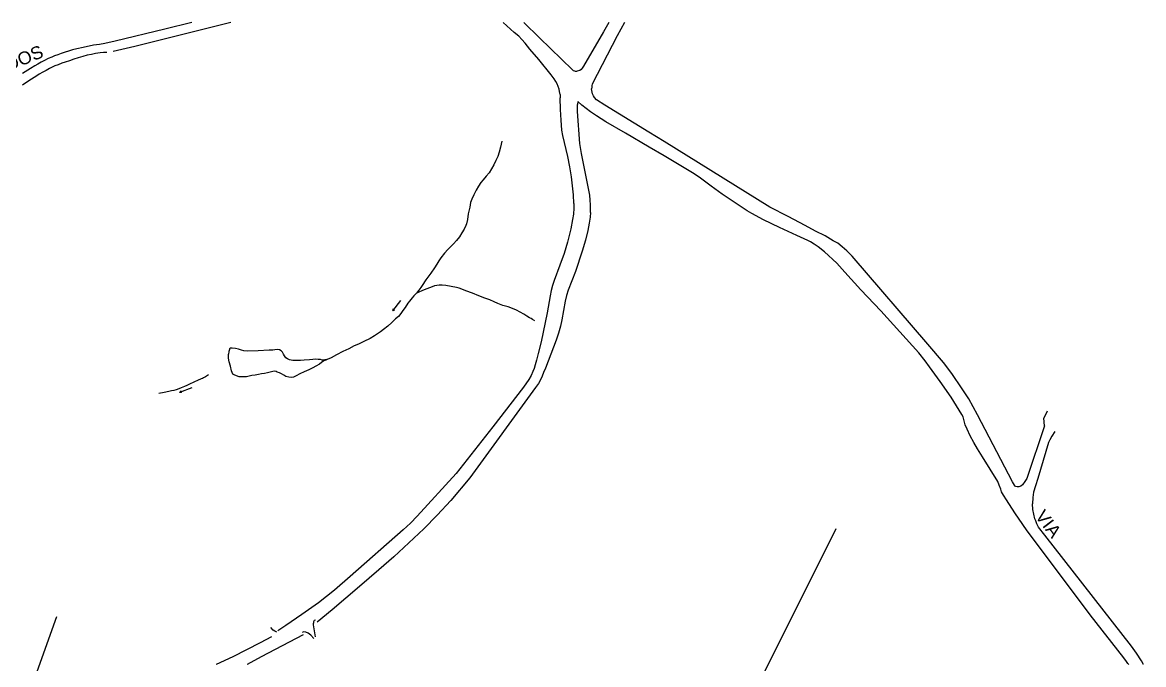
# Model space of a CAD drawing. Header units: millimetres. Extents: x 583 to 26013, y 350 to 21391.
# Drawn here: x 11591 to 12465, y 14884 to 15384 of the extents above; entities that cross this region are included whole.
import ezdxf

# ---------------------------------------------------------------- set-up
doc = ezdxf.new("R2010")
doc.units = ezdxf.units.MM
for name, color, linetype in [('105-QUADRAS_ESTRADAS', 80, 'Continuous'), ('110-CERCA_DE_ARAME', 10, 'Continuous'), ('145-', 130, 'Continuous'), ('RIOS', 140, 'Continuous')]:
    doc.layers.add(name, color=color, linetype=linetype)
doc.styles.add('EU', font='arial.ttf', dxfattribs={"height": 10})

msp = doc.modelspace()

# ---------------------------------------------------------------- linework, layer by layer
at = {"layer": '105-QUADRAS_ESTRADAS', "color": 0, "linetype": 'Continuous'}
for p, q in [((11723.11551, 15383.90241), (11702.01551, 15378.60241)), ((11753.41551, 15383.90241), (11731.81551, 15378.40241)), ((11974.21551, 15376.00241), (11965.61551, 15383.90241)), ((12060.11551, 15383.90241), (12054.61551, 15373.50241)), ((11702.01551, 15378.60241), (11663.41551, 15369.30241)), ((11731.81551, 15378.40241), (11678.61551, 15365.20241)), ((11977.81551, 15373.10241), (11974.21551, 15376.00241)), ((11980.21551, 15370.60241), (11977.81551, 15373.10241)), ((12054.61551, 15373.50241), (12035.11551, 15335.90241)), ((11638.41551, 15364.40241), (11633.51551, 15363.30241)), ((11646.61551, 15366.10241), (11638.41551, 15364.40241)), ((11651.31551, 15366.80241), (11646.61551, 15366.10241)), ((11655.41551, 15367.50241), (11651.31551, 15366.80241)), ((11663.41551, 15369.30241), (11655.41551, 15367.50241)), ((11678.61551, 15365.20241), (11661.91551, 15361.40241)), ((11982.91551, 15367.70241), (11980.21551, 15370.60241)), ((11986.51551, 15363.20241), (11982.91551, 15367.70241)), ((11611.21551, 15355.70241), (11608.31551, 15354.20241)), ((11614.01551, 15356.90241), (11611.21551, 15355.70241)), ((11616.21551, 15357.90241), (11614.01551, 15356.90241)), ((11618.71551, 15358.80241), (11616.21551, 15357.90241)), ((11621.41551, 15359.80241), (11618.71551, 15358.80241)), ((11624.41551, 15360.80241), (11621.41551, 15359.80241)), ((11627.01551, 15361.60241), (11624.41551, 15360.80241)), ((11630.11551, 15362.50241), (11627.01551, 15361.60241)), ((11633.51551, 15363.30241), (11630.11551, 15362.50241)), ((11993.41551, 15355.00241), (11986.51551, 15363.20241)), ((11597.41551, 15348.10241), (11591.21551, 15344.20241)), ((11600.71551, 15350.10241), (11597.41551, 15348.10241)), ((11603.11551, 15351.50241), (11600.71551, 15350.10241)), ((11605.71551, 15353.00241), (11603.11551, 15351.50241)), ((11608.31551, 15354.20241), (11605.71551, 15353.00241)), ((12003.01551, 15343.10241), (11993.41551, 15355.00241)), ((12005.41551, 15339.90241), (12003.01551, 15343.10241)), ((12006.81551, 15337.90241), (12005.41551, 15339.90241)), ((12007.81551, 15336.00241), (12006.81551, 15337.90241)), ((12008.61551, 15333.90241), (12007.81551, 15336.00241)), ((12009.21551, 15331.90241), (12008.61551, 15333.90241)), ((12009.61551, 15330.10241), (12009.21551, 15331.90241)), ((12010.01551, 15327.80241), (12009.61551, 15330.10241)), ((12034.71551, 15333.40241), (12034.61551, 15332.20241)), ((12034.71551, 15330.90241), (12034.61551, 15332.20241)), ((12034.81551, 15334.70241), (12034.71551, 15333.40241)), ((12035.01551, 15329.60241), (12034.71551, 15330.90241)), ((12035.11551, 15335.90241), (12034.81551, 15334.70241)), ((12035.41551, 15328.20241), (12035.01551, 15329.60241)), ((12010.01551, 15327.80241), (12010.01551, 15325.30241)), ((12010.41551, 15316.00241), (12010.01551, 15325.30241)), ((12023.91551, 15322.40241), (12023.51551, 15320.10241)), ((12027.01551, 15319.50241), (12023.91551, 15322.40241)), ((12036.01551, 15326.80241), (12035.41551, 15328.20241)), ((12036.81551, 15325.50241), (12036.01551, 15326.80241)), ((12038.51551, 15323.60241), (12036.81551, 15325.50241)), ((12044.81551, 15319.60241), (12038.51551, 15323.60241)), ((12010.81551, 15307.80241), (12010.41551, 15316.00241)), ((12023.51551, 15314.50241), (12023.51551, 15320.10241)), ((12025.51551, 15289.70241), (12023.51551, 15314.50241)), ((12033.71551, 15314.40241), (12027.01551, 15319.50241)), ((12038.31551, 15311.20241), (12033.71551, 15314.40241)), ((12079.11551, 15298.50241), (12044.81551, 15319.60241)), ((12011.31551, 15300.10241), (12010.81551, 15307.80241)), ((12045.61551, 15306.50241), (12038.31551, 15311.20241)), ((12061.01551, 15297.60241), (12045.61551, 15306.50241)), ((12012.21551, 15295.90241), (12011.31551, 15300.10241)), ((12016.01551, 15279.50241), (12012.21551, 15295.90241)), ((12079.41551, 15286.90241), (12061.01551, 15297.60241)), ((12091.11551, 15291.20241), (12079.11551, 15298.50241)), ((12026.61551, 15281.90241), (12025.51551, 15289.70241)), ((12091.11551, 15280.10241), (12079.41551, 15286.90241)), ((12091.21551, 15291.20241), (12091.21551, 15291.20241)), ((12173.51551, 15240.20241), (12091.21551, 15291.20241)), ((12017.61551, 15271.50241), (12016.01551, 15279.50241)), ((12033.11551, 15249.50241), (12026.61551, 15281.90241)), ((12091.21551, 15280.10241), (12091.21551, 15280.10241)), ((12114.41551, 15266.10241), (12091.21551, 15280.10241)), ((12018.81551, 15263.80241), (12017.61551, 15271.50241)), ((12019.81551, 15256.60241), (12018.81551, 15263.80241)), ((12119.51551, 15262.70241), (12114.41551, 15266.10241)), ((12127.71551, 15256.40241), (12119.51551, 15262.70241)), ((12020.51551, 15249.70241), (12019.81551, 15256.60241)), ((12136.21551, 15250.20241), (12127.71551, 15256.40241)), ((12020.71551, 15242.80241), (12020.51551, 15249.70241)), ((12020.71551, 15242.80241), (12020.71551, 15239.30241)), ((12033.51551, 15245.40241), (12033.11551, 15249.50241)), ((12033.81551, 15241.90241), (12033.51551, 15245.40241)), ((12033.81551, 15236.00241), (12033.81551, 15241.90241)), ((12147.11551, 15242.80241), (12136.21551, 15250.20241)), ((12155.91551, 15237.30241), (12147.11551, 15242.80241)), ((12020.41551, 15234.60241), (12019.81551, 15230.40241)), ((12020.71551, 15239.30241), (12020.41551, 15234.60241)), ((12033.81551, 15236.00241), (12033.41551, 15232.40241)), ((12159.31551, 15235.20241), (12155.91551, 15237.30241)), ((12168.61551, 15230.30241), (12159.31551, 15235.20241)), ((12187.71551, 15232.70241), (12173.51551, 15240.20241)), ((12019.81551, 15230.40241), (12018.41551, 15223.20241)), ((12032.71551, 15227.60241), (12031.61551, 15222.00241)), ((12033.41551, 15232.40241), (12032.71551, 15227.60241)), ((12181.01551, 15224.30241), (12168.61551, 15230.30241)), ((12194.51551, 15218.10241), (12181.01551, 15224.30241)), ((12200.91551, 15225.80241), (12187.71551, 15232.70241)), ((12209.01551, 15221.40241), (12200.91551, 15225.80241)), ((12018.41551, 15223.20241), (12015.91551, 15212.90241)), ((12031.61551, 15222.00241), (12029.71551, 15214.40241)), ((12203.11551, 15214.20241), (12194.51551, 15218.10241)), ((12216.61551, 15217.70241), (12209.01551, 15221.40241)), ((12222.81551, 15213.80241), (12216.61551, 15217.70241)), ((12015.91551, 15212.90241), (12013.11551, 15203.90241)), ((12029.71551, 15214.40241), (12027.31551, 15205.70241)), ((12205.21551, 15213.00241), (12203.11551, 15214.20241)), ((12207.91551, 15211.30241), (12205.21551, 15213.00241)), ((12211.11551, 15209.30241), (12207.91551, 15211.30241)), ((12215.91551, 15205.20241), (12211.11551, 15209.30241)), ((12226.31551, 15212.00241), (12222.81551, 15213.80241)), ((12229.81551, 15209.10241), (12226.31551, 15212.00241)), ((12233.31551, 15206.00241), (12229.81551, 15209.10241)), ((12013.11551, 15203.90241), (12009.81551, 15194.80241)), ((12027.31551, 15205.70241), (12022.01551, 15190.10241)), ((12225.51551, 15196.40241), (12215.91551, 15205.20241)), ((12237.61551, 15201.80241), (12233.31551, 15206.00241)), ((12296.51551, 15133.30241), (12237.61551, 15201.80241)), ((12009.81551, 15194.80241), (12005.51551, 15182.90241)), ((12022.01551, 15190.10241), (12016.31551, 15175.40241)), ((12231.81551, 15189.50241), (12225.51551, 15196.40241)), ((12244.31551, 15175.80241), (12231.81551, 15189.50241)), ((12005.51551, 15182.90241), (12004.21551, 15179.20241)), ((12003.01551, 15175.20241), (12002.41551, 15171.10241)), ((12004.21551, 15179.20241), (12003.01551, 15175.20241)), ((12016.31551, 15175.40241), (12015.01551, 15171.30241)), ((12259.81551, 15159.30241), (12244.31551, 15175.80241)), ((12002.41551, 15171.10241), (11999.91551, 15157.90241)), ((12014.11551, 15167.00241), (12011.51551, 15152.30241)), ((12015.01551, 15171.30241), (12014.11551, 15167.00241)), ((11999.91551, 15157.90241), (11995.21551, 15135.10241)), ((12289.41551, 15126.70241), (12259.81551, 15159.30241)), ((12010.41551, 15147.30241), (12008.81551, 15142.10241)), ((12011.51551, 15152.30241), (12010.41551, 15147.30241)), ((12008.81551, 15142.10241), (12007.01551, 15136.60241)), ((11995.21551, 15135.10241), (11993.01551, 15126.10241)), ((12007.01551, 15136.60241), (11998.71551, 15114.80241)), ((12308.61551, 15119.20241), (12296.51551, 15133.30241)), ((11991.71551, 15121.00241), (11990.71551, 15117.20241)), ((11993.01551, 15126.10241), (11991.71551, 15121.00241)), ((12294.51551, 15120.40241), (12289.41551, 15126.70241)), ((12297.91551, 15115.70241), (12294.51551, 15120.40241)), ((11988.91551, 15112.10241), (11987.61551, 15109.00241)), ((11989.81551, 15114.40241), (11988.91551, 15112.10241)), ((11990.71551, 15117.20241), (11989.81551, 15114.40241)), ((11997.21551, 15111.40241), (11996.11551, 15108.60241)), ((11998.71551, 15114.80241), (11997.21551, 15111.40241)), ((12306.21551, 15104.30241), (12297.91551, 15115.70241)), ((12315.21551, 15110.60241), (12308.61551, 15119.20241)), ((11985.71551, 15105.80241), (11981.51551, 15100.00241)), ((11987.61551, 15109.00241), (11985.71551, 15105.80241)), ((11993.21551, 15102.90241), (11990.91551, 15099.70241)), ((11994.71551, 15105.70241), (11993.21551, 15102.90241)), ((11996.11551, 15108.60241), (11994.71551, 15105.70241)), ((12314.71551, 15092.10241), (12306.21551, 15104.30241)), ((12323.21551, 15098.70241), (12315.21551, 15110.60241)), ((11990.91551, 15099.70241), (11939.71551, 15029.30241)), ((11981.51551, 15100.00241), (11957.61551, 15069.10241)), ((12328.41551, 15090.90241), (12323.21551, 15098.70241)), ((12323.01551, 15078.60241), (12314.71551, 15092.10241)), ((12335.21551, 15078.50241), (12328.41551, 15090.90241)), ((12324.11551, 15076.90241), (12323.01551, 15078.60241)), ((12324.41551, 15075.90241), (12324.11551, 15076.90241)), ((12324.71551, 15073.80241), (12324.41551, 15075.90241)), ((12362.51551, 15026.30241), (12335.21551, 15078.50241)), ((12389.41551, 15081.30241), (12387.01551, 15075.70241)), ((12325.71551, 15070.60241), (12324.71551, 15073.80241)), ((12327.11551, 15067.10241), (12325.71551, 15070.60241)), ((12329.61551, 15062.00241), (12327.11551, 15067.10241)), ((12332.41551, 15056.80241), (12329.61551, 15062.00241)), ((12391.51551, 15058.90241), (12390.61551, 15056.90241)), ((12393.01551, 15061.70241), (12391.51551, 15058.90241)), ((12395.51551, 15065.30241), (12393.01551, 15061.70241)), ((12335.11551, 15052.00241), (12332.41551, 15056.80241)), ((12339.01551, 15045.70241), (12335.11551, 15052.00241)), ((12390.61551, 15056.90241), (12382.21551, 15028.80241)), ((12351.01551, 15026.60241), (12339.01551, 15045.70241)), ((11929.11551, 15032.60241), (11898.71551, 14999.60241)), ((11939.71551, 15029.30241), (11924.91551, 15011.60241)), ((12352.11551, 15023.60241), (12351.01551, 15026.60241)), ((12353.31551, 15020.40241), (12352.11551, 15023.60241)), ((12364.01551, 15023.50241), (12362.51551, 15026.30241)), ((12364.81551, 15022.70241), (12364.01551, 15023.50241)), ((12370.31551, 15023.80241), (12368.91551, 15022.80241)), ((12372.21551, 15026.40241), (12370.31551, 15023.80241)), ((12373.61551, 15028.70241), (12372.21551, 15026.40241)), ((12382.21551, 15028.80241), (12380.31551, 15023.20241)), ((12353.81551, 15018.40241), (12353.31551, 15020.40241)), ((12355.51551, 15015.90241), (12353.81551, 15018.40241)), ((12357.81551, 15012.20241), (12355.51551, 15015.90241)), ((12366.11551, 15022.20241), (12364.81551, 15022.70241)), ((12367.51551, 15022.30241), (12366.11551, 15022.20241)), ((12368.91551, 15022.80241), (12367.51551, 15022.30241)), ((12378.91551, 15018.30241), (12378.21551, 15014.00241)), ((12380.31551, 15023.20241), (12378.91551, 15018.30241)), ((11924.91551, 15011.60241), (11914.21551, 15000.20241)), ((12364.31551, 15002.00241), (12357.81551, 15012.20241)), ((12378.21551, 15014.00241), (12378.11551, 15009.10241)), ((12378.41551, 15004.70241), (12378.11551, 15009.10241)), ((11898.71551, 14999.60241), (11893.61551, 14994.00241)), ((11914.21551, 15000.20241), (11903.81551, 14989.50241)), ((12370.51551, 14993.00241), (12364.31551, 15002.00241)), ((12379.21551, 15001.00241), (12378.41551, 15004.70241)), ((12380.01551, 14997.50241), (12379.21551, 15001.00241)), ((12380.61551, 14995.90241), (12380.01551, 14997.50241)), ((11887.91551, 14988.80241), (11846.41551, 14952.50241)), ((11893.61551, 14994.00241), (11887.91551, 14988.80241)), ((11903.81551, 14989.50241), (11892.21551, 14978.70241)), ((12373.91551, 14988.00241), (12370.51551, 14993.00241)), ((12381.51551, 14993.40241), (12380.61551, 14995.90241)), ((12382.81551, 14991.00241), (12381.51551, 14993.40241)), ((12387.61551, 14984.70241), (12382.81551, 14991.00241)), ((12381.91551, 14977.40241), (12373.91551, 14988.00241)), ((12455.21551, 14898.30241), (12387.61551, 14984.70241)), ((11892.21551, 14978.70241), (11880.51551, 14967.80241)), ((12423.01551, 14922.60241), (12381.91551, 14977.40241)), ((11880.51551, 14967.80241), (11868.91551, 14957.60241)), ((11868.91551, 14957.60241), (11853.81551, 14944.60241)), ((11846.41551, 14952.50241), (11834.31551, 14942.00241)), ((11834.31551, 14942.00241), (11821.91551, 14932.10241)), ((11853.81551, 14944.60241), (11843.21551, 14935.70241)), ((11821.91551, 14932.10241), (11808.91551, 14922.80241)), ((11843.21551, 14935.70241), (11832.51551, 14926.60241)), ((11808.91551, 14922.80241), (11796.31551, 14914.30241)), ((11819.51551, 14918.60241), (11818.51551, 14918.20241)), ((11832.51551, 14926.60241), (11820.81551, 14917.00241)), ((12449.11551, 14889.30241), (12423.01551, 14922.60241)), ((11786.61551, 14910.80241), (11784.71551, 14912.90241)), ((11787.91551, 14909.90241), (11786.61551, 14910.80241)), ((11789.41551, 14909.20241), (11787.91551, 14909.90241)), ((11796.31551, 14914.30241), (11790.11551, 14910.20241)), ((11817.91551, 14917.30241), (11817.81551, 14916.20241)), ((11817.81551, 14914.90241), (11817.81551, 14916.20241)), ((11819.61551, 14905.50241), (11817.81551, 14914.90241)), ((11818.51551, 14918.20241), (11817.91551, 14917.30241)), ((11785.21551, 14905.60241), (11776.41551, 14900.90241)), ((11809.81551, 14907.10241), (11777.21551, 14890.00241)), ((11810.51551, 14909.40241), (11809.21551, 14908.80241)), ((11811.91551, 14909.30241), (11810.51551, 14909.40241)), ((11813.81551, 14908.40241), (11811.91551, 14909.30241)), ((11815.91551, 14906.90241), (11813.81551, 14908.40241)), ((11818.11551, 14904.20241), (11815.91551, 14906.90241)), ((11776.41551, 14900.90241), (11755.21551, 14889.90241)), ((12459.11551, 14892.70241), (12455.21551, 14898.30241)), ((12463.01551, 14886.90241), (12459.11551, 14892.70241)), ((11755.21551, 14889.90241), (11742.01551, 14884.00241)), ((11742.01551, 14884.00241), (11742.01551, 14884.00241)), ((11777.21551, 14890.00241), (11766.21551, 14884.00241)), ((11766.21551, 14884.00241), (11766.21551, 14884.00241)), ((12451.31551, 14886.40241), (12449.11551, 14889.30241)), ((12452.41551, 14884.80241), (12451.31551, 14886.40241)), ((12453.01551, 14884.00241), (12452.41551, 14884.80241)), ((12453.01551, 14884.00241), (12453.01551, 14884.00241)), ((12464.61551, 14884.00241), (12463.01551, 14886.90241)), ((12464.61551, 14884.00241), (12464.61551, 14884.00241))]:
    msp.add_line(p, q, dxfattribs=at)
at = {"layer": '110-CERCA_DE_ARAME', "color": 0, "linetype": 'Continuous'}
for p, q in [((11994.01551, 15372.00241), (11981.71551, 15383.90241)), ((12048.01551, 15383.90241), (12043.81551, 15376.70241)), ((12043.81551, 15376.70241), (12028.21551, 15349.80241)), ((12019.61551, 15347.00241), (11994.01551, 15372.00241)), ((11631.11551, 15355.30241), (11627.91551, 15354.10241)), ((11634.51551, 15356.30241), (11631.11551, 15355.30241)), ((11638.11551, 15357.30241), (11634.51551, 15356.30241)), ((11641.61551, 15358.30241), (11638.11551, 15357.30241)), ((11645.01551, 15359.00241), (11641.61551, 15358.30241)), ((11648.01551, 15359.60241), (11645.01551, 15359.00241)), ((11651.61551, 15360.20241), (11648.01551, 15359.60241)), ((11654.41551, 15360.60241), (11651.61551, 15360.20241)), ((11656.91551, 15360.60241), (11654.41551, 15360.60241)), ((11609.61551, 15346.60241), (11607.11551, 15345.20241)), ((11612.31551, 15348.00241), (11609.61551, 15346.60241)), ((11614.31551, 15349.00241), (11612.31551, 15348.00241)), ((11616.51551, 15350.00241), (11614.31551, 15349.00241)), ((11618.91551, 15351.00241), (11616.51551, 15350.00241)), ((11621.81551, 15352.10241), (11618.91551, 15351.00241)), ((11624.51551, 15353.00241), (11621.81551, 15352.10241)), ((11627.91551, 15354.10241), (11624.51551, 15353.00241)), ((12020.51551, 15346.20241), (12019.61551, 15347.00241)), ((12025.41551, 15346.60241), (12024.41551, 15346.20241)), ((12026.41551, 15347.30241), (12025.41551, 15346.60241)), ((12027.31551, 15348.30241), (12026.41551, 15347.30241)), ((12028.21551, 15349.80241), (12027.31551, 15348.30241)), ((11596.91551, 15338.90241), (11591.21551, 15335.10241)), ((11601.51551, 15341.90241), (11596.91551, 15338.90241)), ((11604.31551, 15343.60241), (11601.51551, 15341.90241)), ((11607.11551, 15345.20241), (11604.31551, 15343.60241)), ((12021.41551, 15345.90241), (12020.51551, 15346.20241)), ((12021.41551, 15345.90241), (12023.41551, 15345.90241)), ((12024.41551, 15346.20241), (12023.41551, 15345.90241)), ((11591.21551, 15335.10241), (11591.21551, 15335.10241)), ((11957.61551, 15069.10241), (11929.11551, 15032.60241)), ((12387.31551, 15069.70241), (12373.61551, 15028.70241)), ((12387.31551, 15069.70241), (12387.01551, 15075.70241))]:
    msp.add_line(p, q, dxfattribs=at)
at = {"layer": '145-', "color": 0, "linetype": 'Continuous'}
for p, q in [((11963.71551, 15286.70241), (11962.51551, 15282.80241)), ((11964.71551, 15291.50241), (11963.71551, 15286.70241)), ((11961.41551, 15279.60241), (11960.01551, 15276.30241)), ((11962.51551, 15282.80241), (11961.41551, 15279.60241)), ((11956.71551, 15269.90241), (11954.81551, 15266.80241)), ((11958.51551, 15273.00241), (11956.71551, 15269.90241)), ((11960.01551, 15276.30241), (11958.51551, 15273.00241)), ((11948.41551, 15259.30241), (11946.51551, 15256.40241)), ((11950.11551, 15261.40241), (11948.41551, 15259.30241)), ((11952.51551, 15264.20241), (11950.11551, 15261.40241)), ((11954.81551, 15266.80241), (11952.51551, 15264.20241)), ((11944.71551, 15253.20241), (11942.81551, 15249.80241)), ((11946.51551, 15256.40241), (11944.71551, 15253.20241)), ((11940.31551, 15243.60241), (11939.61551, 15240.20241)), ((11941.31551, 15246.20241), (11940.31551, 15243.60241)), ((11942.81551, 15249.80241), (11941.31551, 15246.20241)), ((11938.41551, 15235.00241), (11937.81551, 15230.40241)), ((11939.61551, 15240.20241), (11938.41551, 15235.00241)), ((11936.71551, 15225.90241), (11935.21551, 15223.00241)), ((11937.01551, 15227.10241), (11936.71551, 15225.90241)), ((11937.81551, 15230.40241), (11937.01551, 15227.10241)), ((11931.61551, 15217.00241), (11929.21551, 15214.00241)), ((11933.51551, 15220.10241), (11931.61551, 15217.00241)), ((11935.21551, 15223.00241), (11933.51551, 15220.10241)), ((11922.51551, 15207.00241), (11920.11551, 15204.30241)), ((11924.71551, 15209.10241), (11922.51551, 15207.00241)), ((11926.91551, 15211.50241), (11924.71551, 15209.10241)), ((11929.21551, 15214.00241), (11926.91551, 15211.50241)), ((11915.51551, 15198.40241), (11913.91551, 15195.70241)), ((11917.11551, 15200.70241), (11915.51551, 15198.40241)), ((11920.11551, 15204.30241), (11917.11551, 15200.70241)), ((11912.31551, 15192.90241), (11909.41551, 15188.60241)), ((11913.91551, 15195.70241), (11912.31551, 15192.90241)), ((11905.41551, 15183.40241), (11902.51551, 15179.10241)), ((11909.41551, 15188.60241), (11905.41551, 15183.40241)), ((11898.21551, 15173.00241), (11896.01551, 15171.10241)), ((11904.11551, 15175.70241), (11898.21551, 15173.00241)), ((11900.11551, 15175.40241), (11898.21551, 15173.00241)), ((11901.51551, 15177.50241), (11900.11551, 15175.40241)), ((11902.51551, 15179.10241), (11901.51551, 15177.50241)), ((11910.41551, 15178.00241), (11904.11551, 15175.70241)), ((11912.21551, 15178.70241), (11910.41551, 15178.00241)), ((11913.91551, 15179.20241), (11912.21551, 15178.70241)), ((11915.71551, 15179.40241), (11913.91551, 15179.20241)), ((11918.11551, 15179.40241), (11915.71551, 15179.40241)), ((11921.11551, 15179.00241), (11918.11551, 15179.40241)), ((11925.21551, 15178.30241), (11921.11551, 15179.00241)), ((11929.41551, 15177.40241), (11925.21551, 15178.30241)), ((11931.31551, 15176.90241), (11929.41551, 15177.40241)), ((11933.61551, 15176.10241), (11931.31551, 15176.90241)), ((11936.71551, 15174.90241), (11933.61551, 15176.10241)), ((11941.91551, 15173.00241), (11936.71551, 15174.90241)), ((11946.81551, 15171.10241), (11941.91551, 15173.00241)), ((11885.81551, 15167.50241), (11879.41551, 15159.30241)), ((11891.51551, 15165.20241), (11889.31551, 15162.00241)), ((11892.81551, 15167.00241), (11891.51551, 15165.20241)), ((11894.71551, 15169.40241), (11892.81551, 15167.00241)), ((11896.01551, 15171.10241), (11894.71551, 15169.40241)), ((11951.51551, 15169.30241), (11946.81551, 15171.10241)), ((11955.21551, 15167.80241), (11951.51551, 15169.30241)), ((11958.61551, 15166.30241), (11955.21551, 15167.80241)), ((11961.41551, 15165.10241), (11958.61551, 15166.30241)), ((11965.41551, 15163.60241), (11961.41551, 15165.10241)), ((11969.71551, 15162.50241), (11965.41551, 15163.60241)), ((11880.01551, 15160.80241), (11879.41551, 15159.30241)), ((11880.91551, 15159.90241), (11879.41551, 15159.30241)), ((11884.21551, 15155.00241), (11881.91551, 15153.10241)), ((11886.01551, 15157.20241), (11884.21551, 15155.00241)), ((11887.61551, 15159.50241), (11886.01551, 15157.20241)), ((11889.31551, 15162.00241), (11887.61551, 15159.50241)), ((11973.01551, 15161.30241), (11969.71551, 15162.50241)), ((11976.01551, 15160.00241), (11973.01551, 15161.30241)), ((11979.01551, 15158.40241), (11976.01551, 15160.00241)), ((11981.81551, 15156.70241), (11979.01551, 15158.40241)), ((11984.01551, 15155.10241), (11981.81551, 15156.70241)), ((11986.21551, 15153.90241), (11984.01551, 15155.10241)), ((11875.71551, 15147.50241), (11872.51551, 15144.90241)), ((11879.01551, 15150.20241), (11875.71551, 15147.50241)), ((11880.61551, 15151.80241), (11879.01551, 15150.20241)), ((11881.91551, 15153.10241), (11880.61551, 15151.80241)), ((11987.51551, 15153.30241), (11986.21551, 15153.90241)), ((11988.61551, 15152.60241), (11987.51551, 15153.30241)), ((11990.41551, 15151.70241), (11988.61551, 15152.60241)), ((11862.01551, 15137.90241), (11857.21551, 15135.50241)), ((11865.51551, 15140.00241), (11862.01551, 15137.90241)), ((11867.81551, 15141.40241), (11865.51551, 15140.00241)), ((11870.01551, 15143.10241), (11867.81551, 15141.40241)), ((11872.51551, 15144.90241), (11870.01551, 15143.10241)), ((11752.41551, 15129.30241), (11752.01551, 15127.80241)), ((11752.61551, 15129.90241), (11752.41551, 15129.30241)), ((11753.01551, 15130.20241), (11752.61551, 15129.90241)), ((11754.51551, 15130.30241), (11753.01551, 15130.20241)), ((11757.21551, 15130.00241), (11754.51551, 15130.30241)), ((11759.41551, 15129.40241), (11757.21551, 15130.00241)), ((11761.71551, 15128.80241), (11759.41551, 15129.40241)), ((11763.71551, 15128.30241), (11761.71551, 15128.80241)), ((11766.71551, 15128.00241), (11763.71551, 15128.30241)), ((11774.71551, 15128.20241), (11766.71551, 15128.00241)), ((11783.31551, 15128.70241), (11774.71551, 15128.20241)), ((11786.21551, 15128.80241), (11783.31551, 15128.70241)), ((11787.91551, 15129.10241), (11786.21551, 15128.80241)), ((11789.81551, 15129.20241), (11787.91551, 15129.10241)), ((11791.41551, 15128.90241), (11789.81551, 15129.20241)), ((11792.71551, 15128.30241), (11791.41551, 15128.90241)), ((11793.71551, 15127.30241), (11792.71551, 15128.30241)), ((11845.51551, 15129.80241), (11840.81551, 15127.60241)), ((11849.61551, 15132.00241), (11845.51551, 15129.80241)), ((11853.01551, 15133.50241), (11849.61551, 15132.00241)), ((11857.21551, 15135.50241), (11853.01551, 15133.50241)), ((11752.01551, 15127.80241), (11751.61551, 15125.60241)), ((11751.81551, 15122.40241), (11751.61551, 15125.60241)), ((11752.31551, 15119.70241), (11751.81551, 15122.40241)), ((11753.21551, 15116.30241), (11752.31551, 15119.70241)), ((11794.51551, 15125.70241), (11793.71551, 15127.30241)), ((11795.31551, 15124.20241), (11794.51551, 15125.70241)), ((11796.41551, 15122.80241), (11795.31551, 15124.20241)), ((11797.61551, 15121.90241), (11796.41551, 15122.80241)), ((11799.11551, 15121.30241), (11797.61551, 15121.90241)), ((11801.81551, 15120.80241), (11799.11551, 15121.30241)), ((11804.71551, 15120.80241), (11801.81551, 15120.80241)), ((11807.71551, 15120.70241), (11804.71551, 15120.80241)), ((11810.71551, 15121.00241), (11807.71551, 15120.70241)), ((11814.91551, 15121.10241), (11810.71551, 15121.00241)), ((11817.51551, 15121.40241), (11814.91551, 15121.10241)), ((11819.61551, 15121.60241), (11817.51551, 15121.40241)), ((11821.61551, 15121.50241), (11819.61551, 15121.60241)), ((11823.51551, 15121.40241), (11821.61551, 15121.50241)), ((11824.61551, 15121.00241), (11823.51551, 15121.40241)), ((11826.01551, 15120.40241), (11824.21551, 15119.10241)), ((11825.81551, 15121.00241), (11824.61551, 15121.00241)), ((11827.81551, 15121.40241), (11825.81551, 15121.00241)), ((11827.41551, 15121.00241), (11826.01551, 15120.40241)), ((11828.51551, 15121.50241), (11827.41551, 15121.00241)), ((11831.61551, 15122.80241), (11828.51551, 15121.50241)), ((11835.91551, 15125.00241), (11831.61551, 15122.80241)), ((11840.81551, 15127.60241), (11835.91551, 15125.00241)), ((11754.11551, 15112.70241), (11753.21551, 15116.30241)), ((11755.11551, 15110.10241), (11754.11551, 15112.70241)), ((11782.11551, 15111.00241), (11779.71551, 15110.60241)), ((11786.21551, 15112.10241), (11782.11551, 15111.00241)), ((11787.61551, 15112.30241), (11786.21551, 15112.10241)), ((11788.81551, 15112.00241), (11787.61551, 15112.30241)), ((11789.71551, 15111.70241), (11788.81551, 15112.00241)), ((11791.31551, 15111.00241), (11789.71551, 15111.70241)), ((11793.11551, 15110.20241), (11791.31551, 15111.00241)), ((11810.61551, 15111.90241), (11807.41551, 15110.40241)), ((11814.31551, 15113.50241), (11810.61551, 15111.90241)), ((11817.31551, 15115.00241), (11814.31551, 15113.50241)), ((11819.81551, 15116.40241), (11817.31551, 15115.00241)), ((11822.51551, 15117.80241), (11819.81551, 15116.40241)), ((11824.21551, 15119.10241), (11822.51551, 15117.80241)), ((11721.81551, 15102.50241), (11719.21551, 15101.20241)), ((11724.11551, 15103.60241), (11721.81551, 15102.50241)), ((11725.21551, 15104.10241), (11724.11551, 15103.60241)), ((11727.61551, 15105.00241), (11725.21551, 15104.10241)), ((11730.41551, 15106.30241), (11727.61551, 15105.00241)), ((11731.41551, 15106.60241), (11730.41551, 15106.30241)), ((11732.31551, 15107.10241), (11731.41551, 15106.60241)), ((11733.91551, 15108.00241), (11732.31551, 15107.10241)), ((11736.21551, 15109.40241), (11733.91551, 15108.00241)), ((11756.21551, 15109.40241), (11755.11551, 15110.10241)), ((11757.91551, 15108.70241), (11756.21551, 15109.40241)), ((11760.11551, 15108.10241), (11757.91551, 15108.70241)), ((11762.41551, 15107.90241), (11760.11551, 15108.10241)), ((11765.71551, 15108.10241), (11762.41551, 15107.90241)), ((11769.81551, 15108.90241), (11765.71551, 15108.10241)), ((11772.61551, 15109.20241), (11769.81551, 15108.90241)), ((11775.11551, 15109.70241), (11772.61551, 15109.20241)), ((11777.31551, 15110.20241), (11775.11551, 15109.70241)), ((11779.71551, 15110.60241), (11777.31551, 15110.20241)), ((11794.71551, 15109.20241), (11793.11551, 15110.20241)), ((11796.41551, 15108.20241), (11794.71551, 15109.20241)), ((11798.61551, 15107.60241), (11796.41551, 15108.20241)), ((11800.61551, 15107.40241), (11798.61551, 15107.60241)), ((11802.31551, 15107.80241), (11800.61551, 15107.40241)), ((11804.41551, 15108.80241), (11802.31551, 15107.80241)), ((11807.41551, 15110.40241), (11804.41551, 15108.80241)), ((11701.61551, 15095.90241), (11697.41551, 15095.00241)), ((11705.21551, 15096.50241), (11701.61551, 15095.90241)), ((11707.41551, 15097.00241), (11705.21551, 15096.50241)), ((11709.01551, 15097.30241), (11707.41551, 15097.00241)), ((11710.91551, 15097.90241), (11709.01551, 15097.30241)), ((11713.01551, 15098.60241), (11710.91551, 15097.90241)), ((11714.91551, 15099.40241), (11713.01551, 15098.60241)), ((11723.21551, 15099.50241), (11713.61551, 15095.90241)), ((11714.71551, 15097.00241), (11713.61551, 15095.90241)), ((11715.11551, 15095.70241), (11713.61551, 15095.90241)), ((11715.11551, 15095.70241), (11714.71551, 15097.00241)), ((11717.31551, 15100.50241), (11714.91551, 15099.40241)), ((11719.21551, 15101.20241), (11717.31551, 15100.50241))]:
    msp.add_line(p, q, dxfattribs=at)
at = {"layer": 'RIOS', "lineweight": 25, "flags": 128}
for points in [[(12224.98614, 14989.75221), (12159.91669, 14859.71369), (12105.69233, 14740.51154), (12077.09147, 14558.43017)], [(11617.67237, 14921.12076), (11567.06315, 14780.24545), (11523.68352, 14704.38961), (11505.90074, 14487.33013)]]:
    msp.add_lwpolyline(points, dxfattribs=at)

# ---------------------------------------------------------------- texts
at = {"color": 0, "linetype": 'Continuous', "lineweight": 20, "style": 'EU'}
for s, rotation, p in [('DOS', 22.56595855, (11580.54063, 15345.76303)), ('VIA', 307.16117153, (12379.64847, 14999.48996))]:
    msp.add_text(s, height=10, rotation=rotation, dxfattribs=at).set_placement(p)

doc.saveas('drawing.dxf')
